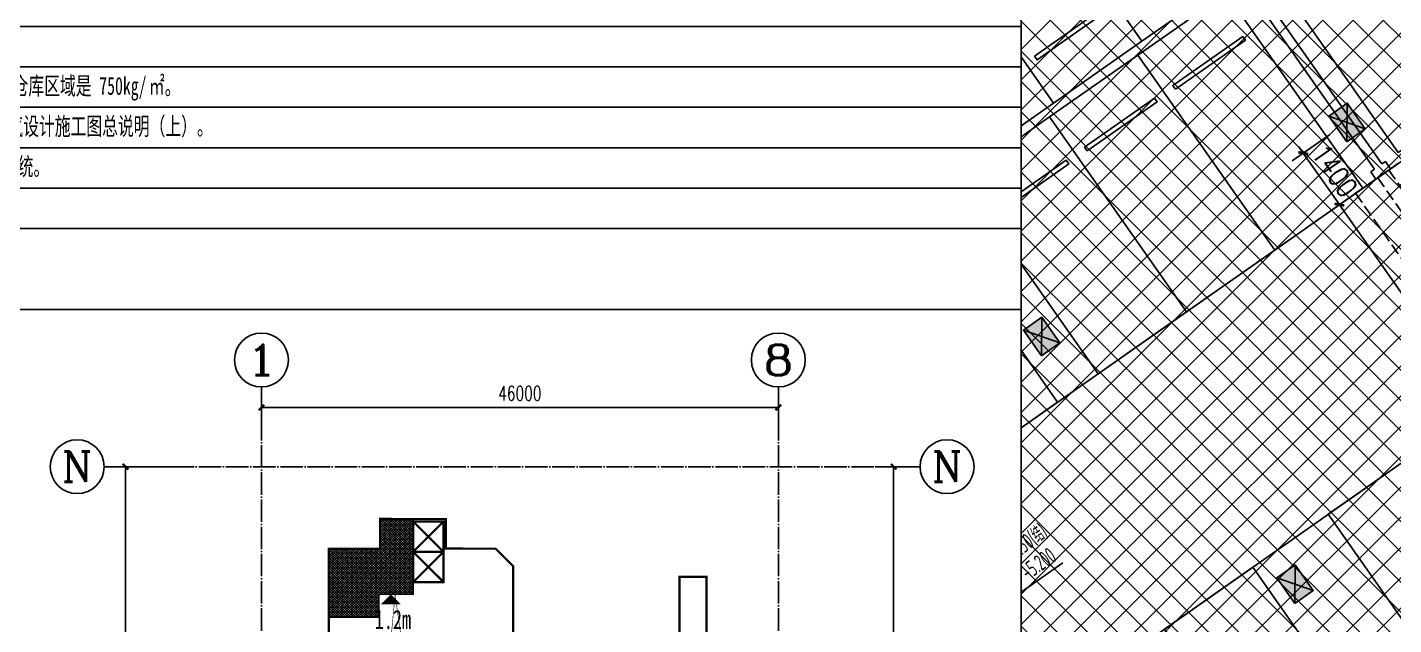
# Model space of a CAD drawing. Header units: millimetres. Extents: x 12325263 to 13848842, y -1463133 to 573208.
# Drawn here: x 12482132 to 12512532, y -817975 to -804679 of the extents above; entities that cross this region are included whole.
import ezdxf
from ezdxf.enums import TextEntityAlignment as Align
from ezdxf.xclip import XClip

# ---------------------------------------------------------------- set-up
doc = ezdxf.new("R2010")
doc.units = ezdxf.units.MM
doc.header["$LTSCALE"] = 1000
doc.header["$XCLIPFRAME"] = 0
doc.linetypes.add('DASH', pattern=[0.35, 0.25, -0.1])
doc.linetypes.add('DOTE', pattern=[2.4200000000000004, 2, -0.2, 0.02, -0.2])
for name, color, linetype in [('00-防火分区示意', 251, 'Continuous'), ('A-ANNO-TEXT', 7, 'Continuous'), ('A-AXIS', 16, 'DOTE'), ('A-WALL-PATT', 8, 'Continuous'), ('AXIS', 3, 'Continuous'), ('AXIS_TEXT', 7, 'Continuous'), ('DIM-ELEV', 3, 'Continuous'), ('DIM-PUB', 3, 'Continuous'), ('DIM_ELEV', 3, 'Continuous'), ('DRWD-DOOR', 2, 'Continuous'), ('DRWD-WINDOW', 2, 'Continuous'), ('PARTS-CAR(一期)', 9, 'Continuous'), ('PARTS-CAR-住宅', 9, 'Continuous'), ('PUB_HATCH', 8, 'Continuous'), ('PUB_TEXT', 7, 'Continuous'), ('ROAD-LINE', 20, 'Continuous'), ('S-消火栓', 10, 'Continuous'), ('S-灭火器', 2, 'Continuous'), ('SPACE', 7, 'Continuous'), ('WALL', 5, 'Continuous'), ('WALL-SHATCH', 8, 'Continuous'), ('地下室柱网$0$0q-柱0', 8, 'Continuous'), ('地下室柱网$0$0q-柱填充', 8, 'Continuous')]:
    doc.layers.add(name, color=color, linetype=linetype)
doc.layers.add('地下室柱网$0$9', color=8, linetype='Continuous', plot=False)
doc.styles.add('_TCH_AXIS', font='COMPLEX', dxfattribs={"bigfont": 'GBCBIG'})
doc.styles.add('_TCH_DIM_T3', font='SIMPLEX.shx', dxfattribs={"width": 0.7058823529411765, "bigfont": 'GBCBIG.shx'})
doc.styles.add('COMPLEX', font='COMPLEX')
doc.styles.add('DIM_FONT', font='SIMPLEX', dxfattribs={"width": 0.8})
doc.styles.get("Standard").update_dxf_attribs({"font": 'gbenor.shx', "bigfont": 'gbcbig.shx'})
doc.styles.add('TITXV', font='', dxfattribs={"width": 0.7})
doc.styles.add('宋体', font='', dxfattribs={"width": 0.65})
doc.styles.get('TITXV').set_extended_font_data('SimSun')
doc.styles.get('宋体').set_extended_font_data('SimSun')
doc.dimstyles.new('_TCH_ARCH&&500', dxfattribs={"dimtxt": 1275, "dimasz": 500, "dimexe": 1250, "dimexo": 1500, "dimgap": 612.5, "dimtad": 1, "dimdec": 0, "dimzin": 0, "dimdsep": 46, "dimtxsty": '_TCH_DIM_T3', "dimblk": 'ARCHTICK', "dimcen": 0.09, "dimclrt": 7, "dimazin": 2, "dimtfac": 1, "dimtdec": 0, "dimtix": 1, "dimtmove": 2, "dimatfit": 3, "dimfxl": 1, "dimfxlon": 1, "dimtolj": 1, "dimtzin": 0, "dimarcsym": 0})
doc.dimstyles.new('DIMN-150', dxfattribs={"dimscale": 1.5, "dimtxt": 300, "dimasz": 0.75, "dimexe": 200, "dimexo": 150, "dimgap": 150, "dimtad": 1, "dimdec": 0, "dimdsep": 46, "dimtxsty": 'DIM_FONT', "dimblk": 'adgshg13-_DIMX', "dimcen": 2.5, "dimclrd": 256, "dimclre": 256, "dimclrt": 256, "dimadec": 0, "dimazin": 0, "dimtfac": 1, "dimtdec": 0, "dimtix": 1, "dimtmove": 2, "dimatfit": 3, "dimldrblk": 'adgshg13-_DIMX', "dimfxl": 1, "dimtolj": 1, "dimtzin": 0, "dimarcsym": 0})
pattern_1 = [(45, (-12617593.52594884, 856549.481302923), (-112.2532015133644, 112.2532015133644), []), (135, (-12617593.52594884, 856549.481302923), (-112.2532015133644, -112.2532015133644), [])]
pattern_2 = [(45, (-12817593.52594884, 856549.481302923), (-112.2532015133644, 112.2532015133644), []), (135, (-12817593.52594884, 856549.481302923), (-112.2532015133644, -112.2532015133644), [])]

# ---------------------------------------------------------------- blocks, each defined once
blk = doc.blocks.new('asdfadsfgd')
for points in [[(0, 0), (30000.04405706562, 0), (30000.04405706562, -1800), (0, -1800)], [(0, -1800), (30000, -1800), (30000, -34200), (0, -34200)]]:
    blk.add_lwpolyline(points, close=True)
blk = doc.blocks.new('MHQ-GF')
at = {"layer": 'S-灭火器'}
blk.add_hatch(color=256, dxfattribs=at).paths.add_polyline_path([(-300, 0), (300, 0), (0, 519.6152422726154)])
blk.add_lwpolyline([(-300, 0), (300, 0), (0, 519.6152422726154)], close=True, dxfattribs=at)
blk = doc.blocks.new('xfx')
at = {"layer": 'S-消火栓'}
blk.add_hatch(color=1, dxfattribs=at).paths.add_polyline_path([(700, 240), (700, 0), (0, 0)])
for p, q in [((23.85192159749568, 421.1733315717429), (700, 240)), ((0, 0), (0, 240)), ((0, 240), (700, 240)), ((700, 240), (0, 0)), ((700, 0), (0, 0)), ((700, 240), (700, 0))]:
    blk.add_line(p, q, dxfattribs=at)
at = {"layer": 'S-消火栓', "xscale": 0.5376, "yscale": 0.5376, "zscale": 0.5376}
for p in [(188.7200000127777, 240), (511.2800000002608, 240.0000000005821)]:
    blk.add_blockref('MHQ-GF', p, dxfattribs=at)
blk = doc.blocks.new('A$C77F732FE')
for p, q in [((0, 24299.99964558333), (30000, 24299.99964558333)), ((0, 23399.9996455831), (30000, 23399.9996455831)), ((0, 22499.99964558333), (30000, 22499.99964558333)), ((0, 21599.99964558333), (30000, 21599.99964558333)), ((0, 20699.99964558333), (30000, 20699.99964558333)), ((0, 19799.99964558333), (30000, 19799.99964558333)), ((0, 18899.99964558333), (30000, 18899.99964558333)), ((0, 17999.99964558333), (30000, 17999.99964558333)), ((0, 17099.99964558333), (30000, 17099.99964558333)), ((0, 16199.99964558333), (30000, 16199.99964558333)), ((0, 15299.99964558333), (30000, 15299.99964558333)), ((0, 14399.99964558333), (30000, 14399.99964558333)), ((0, 13499.99964558333), (30000, 13499.99964558333)), ((0, 12599.99964558333), (30000, 12599.99964558333)), ((0, 11699.99964558333), (30000, 11699.99964558333)), ((0, 10799.99964558333), (30000, 10799.99964558333)), ((0, 9899.999645583332), (30000, 9899.999645583332)), ((0, 8999.999645583332), (30000, 8999.999645583332)), ((0, 8099.999645583332), (30000, 8099.999645583332)), ((0, 7199.999645583332), (30000, 7199.999645583332)), ((0, 6299.999645583332), (30000, 6299.999645583332)), ((0, 5399.999645583332), (30000, 5399.999645583332)), ((0, 4499.999645583332), (30000, 4499.999645583332)), ((0, 3599.999645583332), (30000, 3599.999645583332)), ((0, 2699.999645583332), (30000, 2699.999645583332)), ((0, 1799.999645583332), (30000, 1799.999645583332)), ((0, 899.9996455833316), (30000, 899.9996455833316)), ((0, -0.0003544166684150696), (30000, -0.0003544166684150696)), ((0, -900.0003544166684), (30000, -900.0003544166684))]:
    blk.add_line(p, q)
blk.add_lwpolyline([(0, 24299.99964558333), (30000, 24299.99964558333), (30000, -900.0003544166684), (0, -900.0003544166684)], close=True)
at = {"layer": 'S-消火栓', "ltscale": 0.01}
blk.add_blockref('xfx', (1952.412390675396, 15525.17224790878), dxfattribs=at)
at = {"layer": 'PUB_TEXT', "style": '宋体', "width": 0.65}
for s, p in [('说明', (275.2655137218536, 23623.63520406839)), (':', (1012.480703595271, 23623.63520406839)), ('1', (275.2655137218536, 22725.88520406839)), ('、除特别注明外，图中所示标高为建筑面标高。结构标高和建筑面标高同时标注时，标高后加（', (459.5693111902081, 22725.88520406839)), ('J', (15941.08829853198, 22725.88520406839)), ('）表示为建筑完成面标高，标高后加（', (16125.39209600033, 22725.88520406839)), ('G', (22391.72120992438, 22725.88520406839)), ('）表示为结构面标高。', (22576.02500739274, 22725.88520406839)), ('2', (275.2655137218536, 21828.13520406839)), ('、除特别注明外，墙厚为', (459.5693111902081, 21828.13520406839)), ('200mm', (4514.252855494006, 21828.13520406839)), ('。', (5435.771842835778, 21828.13520406839)), ('3', (275.2655137218537, 20930.38520406839)), ('、除特别注明外，门垛均为', (459.5693111902081, 20930.38520406839)), ('100mm', (4882.860450430715, 20930.38520406839)), ('，或门位于所在房间', (5804.379437772487, 20930.38520406839)), ('(', (9121.847792202867, 20930.38520406839)), ('或走廊', (9306.15158967122, 20930.38520406839)), (')', (10411.97437448135, 20930.38520406839)), ('的正中。', (10596.2781719497, 20930.38520406839)), ('4', (275.2655137218537, 20032.63520406839)), ('、除特别注明外，以下的功能区域的标高对应相应的停车库楼面建筑标高“', (459.5693111902082, 20032.63520406839)), ('H', (12623.6199441016, 20032.63520406839)), ('”。', (12807.92374156995, 20032.63520406839)), ('5', (275.2655137218538, 19134.88520406839)), ('、水管、地漏、雨水口、排水留孔的大小及具体位置以给排水专业图纸位置，本图仅为示意。', (459.5693111902082, 19134.88520406839)), ('6', (275.2655137218538, 18237.13520406839)), ('、建筑内的电缆井、管道井应在每层楼板处采用不低于楼板耐火极限的不燃材料或防火封堵材料封堵', (459.5693111902083, 18237.13520406839)), (';', (16678.3034884054, 18237.13520406839)), ('7', (275.2655137218539, 17339.38520406839)), ('、本图中所有墙体预留孔洞均需在管道安装完后以膨胀性防火填料封堵。', (459.5693111902083, 17339.38520406839)), ('8', (275.2655137218539, 16441.63520406839)), ('、消防救援窗采用易敲碎玻璃', (459.5693111902084, 16441.63520406839)), (';', (5251.468045367425, 16441.63520406839)), ('幕墙与楼板之间的间缝，需用相当于楼板耐火极限的不燃烧材料严密填实，具体详幕墙图纸。', (5435.77184283578, 16441.63520406839)), ('9', (275.265513721854, 15543.88520406839)), ('、图示', (459.5693111902085, 15543.88520406839)), ('为消火栓，其尺寸为', (3039.822475747171, 15543.88520406839)), ('700', (6357.290830177551, 15543.88520406839)), ('×', (6910.202222582614, 15543.88520406839)), ('1800', (7278.809817519323, 15543.88520406839)), ('×', (8016.025007392741, 15543.88520406839)), ('240', (8384.63260232945, 15543.88520406839)), ('（宽×高×深），离地', (8937.543994734511, 15543.88520406839)), ('100', (12623.6199441016, 15543.88520406839)), ('安装。', (13176.53133650666, 15543.88520406839)), ('10', (275.2655137218541, 14646.13520406839)), ('、地下层所有集水井上面盖铁格栅，上行车道深沟处为承压铁格栅。地下车库内除注明外，浅沟均不设格栅。室外所有集水井和水沟上面盖不锈钢格栅或穿孔石板。', (643.873108658563, 14646.13520406839)), ('11', (275.2655137218541, 13748.38520406839)), ('、地下层高低压配电房的地面在完成电缆沟施工后，在结构面上二次浇', (643.8731086585631, 13748.38520406839)), ('C15', (12070.70855169654, 13748.38520406839)), ('混凝土，具体构造另详专业图。', (12623.6199441016, 13748.38520406839)), ('12', (275.2655137218542, 12850.63520406839)), ('、水泵房地面在结构面上二次浇', (643.8731086585631, 12850.63520406839)), ('C15', (5804.379437772488, 12850.63520406839)), ('混凝土并找坡，排水另详水专业图，设备基础部分', (6357.290830177551, 12850.63520406839)), ('构造另详专业图。', (14650.9617162535, 12850.63520406839)), ('13', (275.2655137218542, 11952.88520406839)), ('、地下层各设备房内的通风百页，另详暖通专业图。楼梯和前室的加压洞口与百叶除特别注明外，均距地', (643.8731086585631, 11952.88520406839)), ('300', (17599.82247574717, 11952.88520406839)), ('高安装。', (18152.73386815223, 11952.88520406839)), ('14', (275.2655137218543, 11055.13520406839)), ('、所有汽车坡道两侧非混凝土结构的墙体需在坡道面上', (643.8731086585632, 11055.13520406839)), ('1000', (9490.455387139576, 11055.13520406839)), ('以下的高度浇注', (10227.67057701299, 11055.13520406839)), ('C20', (12807.92374156996, 11055.13520406839)), ('混', (13360.83513397502, 11055.13520406839)), ('凝土同墙厚，内配φ', (13913.74652638008, 11055.13520406839)), ('12@200', (17231.21488081046, 11055.13520406839)), ('双面。', (18337.03766562059, 11055.13520406839)), ('15', (275.2655137218543, 10157.38520406839)), ('、强、弱电间在门内侧设', (643.8731086585633, 10157.38520406839)), ('C15', (4698.556652962362, 10157.38520406839)), ('混凝土门槛', (5251.468045367425, 10157.38520406839)), ('100mm', (7094.50602005097, 10157.38520406839)), ('宽', (8016.025007392742, 10157.38520406839)), ('X200mm', (8384.63260232945, 10157.38520406839)), ('高。电井、水井的预留管井', (9490.455387139576, 10157.38520406839)), ('应在每层楼板处用相当于楼板耐火极限的不燃材料封堵。消防水泵房应采取防水淹的技术措施，', (14098.05032384844, 10157.38520406839)), ('设置', (275.2655137218544, 9259.635204068385)), ('100mm', (1012.48070359527, 9259.635204068385)), ('宽', (1933.999690937043, 9259.635204068385)), ('X200mm', (2302.607285873751, 9259.635204068385)), ('高混凝土门槛以防水淹。', (3408.430070683878, 9259.635204068385)), ('、消防电梯设置符合《消防电梯制造和安装安全规范》', (643.8731086585633, 8361.885204068385)), ('相关规定。', (11702.10095675983, 8361.885204068385)), ('16', (275.2655137218545, 8361.885204068385)), ('GB26465-2011', (9490.455387139578, 8361.885204068385)), ('、设备房砌体在设备安装后再砌筑；外墙饰面砖铺贴采用专用粘结剂和柔性勾缝剂，禁止使用水泥砂浆铺贴。', (643.8731086585634, 7464.135204068385)), ('17', (275.2655137218545, 7464.135204068385)), ('、人防墙体、人防门洞、人防口部、人防套管、人防集水井等具体设计应另详人防专业设计图纸。', (643.8731086585635, 6566.385204068385)), ('18', (275.2655137218546, 6566.385204068385)), ('、防火墙耐火极限为', (643.8731086585635, 5668.635204068385)), ('3.00h', (3961.341463088943, 5668.635204068385)), ('，特级防火卷帘耐火时间为', (4882.860450430715, 5668.635204068385)), ('3.00h', (9306.151589671223, 5668.635204068385)), ('19', (275.2655137218546, 5668.635204068385)), ('。', (10227.670577013, 5668.635204068385)), ('宽排水浅沟，排水浅沟起点处深', (1933.999690937045, 4770.885204068385)), ('，终点处深', (7831.721209924387, 4770.885204068385)), ('20', (275.2655137218547, 4770.885204068385)), ('、', (643.8731086585635, 4770.885204068385)), ('300mm', (1012.480703595272, 4770.885204068385)), ('20mm', (7094.50602005097, 4770.885204068385)), ('50mm', (9674.759184607932, 4770.885204068385)), ('。', (10411.97437448135, 4770.885204068385)), ('21', (275.2655137218547, 3873.135204068385)), ('、发电机房内的储油间其总储存量不应大于', (643.8731086585636, 3873.135204068385)), ('1m3', (7647.417412456031, 3873.135204068385)), ('，储油间门内侧设', (8200.328804861096, 3873.135204068385)), ('C15', (11149.18956435477, 3873.135204068385)), ('混凝土门槛', (11702.10095675983, 3873.135204068385)), ('100mm', (13545.13893144337, 3873.135204068385)), ('宽', (14466.65791878515, 3873.135204068385)), ('X200mm', (14835.26551372186, 3873.135204068385)), ('高混凝土门槛以防油品流散。工具间不得储藏气、液体燃料。不应设置修理车位，喷', (15941.08829853198, 3873.135204068385)), ('漆间、充电间、乙炔间和甲乙类物品库房。', (275.2655137218548, 2975.385204068385)), ('22', (275.2655137218549, 2077.635204068385)), ('、厨房一般区域预留荷载', (643.8731086585638, 2077.635204068385)), ('450kg/', (4698.556652962363, 2077.635204068385)), ('㎡，冷库及仓库区域是', (5804.37943777249, 2077.635204068385)), ('750kg/', (9490.455387139578, 2077.635204068385)), ('㎡。', (10596.27817194971, 2077.635204068385)), ('23', (275.2655137218549, 1179.885204068385)), ('、变压器采用干式变压器，详见', (643.8731086585638, 1179.885204068385)), ('D0-1-01', (5804.379437772489, 1179.885204068385)), ('电气设计施工图总说明（上）。', (7094.506020050971, 1179.885204068385)), ('24', (275.265513721855, 282.1352040683851)), ('、本项目设置自动喷水灭火系统和自动报警系统。', (643.8731086585639, 282.1352040683851)), ('25', (275.265513721855, -615.6147959316149)), ('、电梯层门的耐火极限不应低于', (643.873108658564, -615.6147959316149)), ('1.00h', (5804.379437772489, -615.6147959316149)), ('。', (6725.898425114261, -615.6147959316149))]:
    blk.add_text(s, height=396.5189873417722, dxfattribs=at).set_placement(p)
blk = doc.blocks.new('asdfasdgfadfgfdgh')
blk.add_lwpolyline([(-31499.99999983981, 95400), (-1499.999999839813, 95400), (-1499.999999839813, 63000), (-31499.99999983981, 63000)], close=True)
for name, p in [('A$C77F732FE', (-31499.99999983981, 98100.00035441667)), ('asdfadsfgd', (-31499.99999983981, 97200))]:
    blk.add_blockref(name, p)
blk = doc.blocks.new('A$C20EA3404')
at = {"layer": '00-防火分区示意', "color": 6, "ltscale": 10, "const_width": 48.14814814814815}
for points in [[(6.24796936661005, 6.244889133609831), (656.24796936661, 656.2448891336098)], [(6.24796936661005, 656.2448891336098), (656.24796936661, 6.244889133609831)]]:
    blk.add_lwpolyline(points, dxfattribs=at)
blk.add_lwpolyline([(6.24796936661005, 6.244889133609831), (656.24796936661, 6.244889133609831), (656.24796936661, 656.2448891336098), (6.24796936661005, 656.2448891336098)], close=True, dxfattribs=at)
blk = doc.blocks.new('_AXISO')
blk.add_circle((0, 0), 0.5)
at = {"layer": 'AXIS_TEXT', "style": 'COMPLEX', "width": 1.041666666666667}
blk.add_attdef('A', text='', height=0.56, dxfattribs=at).set_placement((-0.25, -0.28), (0.25, -0.28), align=Align.FIT)
blk = doc.blocks.new('_ArchTick')
at = {"color": 0, "linetype": 'ByBlock', "const_width": 0.4}
blk.add_lwpolyline([(-0.5, -0.5), (0.5, 0.5)], dxfattribs=at)
blk = doc.blocks.new('*D5309')
at = {"layer": 'AXIS', "color": 0, "lineweight": -2, "transparency": 16777216}
for p, q in [((-50994.51611375064, -15865.73619283969), (-50994.51611375064, -17116.73619283969)), ((-50994.51611375064, -15866.73619283969), (-4994.516113750636, -15866.73619283969)), ((-4994.516113750636, -15865.73619283969), (-4994.516113750636, -17116.73619283969))]:
    blk.add_line(p, q, dxfattribs=at)
at = {"layer": 'Defpoints', "color": 0, "transparency": 16777216}
for p in [(-50994.51611375064, -12518.72951724473), (-4994.516113750636, -12518.72951724473), (-4994.516113750636, -15866.73619283969)]:
    blk.add_point(p, dxfattribs=at)
at = {"layer": 'AXIS', "color": 0, "lineweight": -2, "transparency": 16777216, "xscale": 500, "yscale": 500, "zscale": 500, "rotation": 180}
blk.add_blockref('_ArchTick', (-50994.51611375064, -15866.73619283969), dxfattribs=at)
at = {"layer": 'AXIS', "color": 0, "lineweight": -2, "transparency": 16777216, "xscale": 500, "yscale": 500, "zscale": 500}
blk.add_blockref('_ArchTick', (-4994.516113750636, -15866.73619283969), dxfattribs=at)
at = {"layer": 'AXIS', "color": 7, "transparency": 16777216, "insert": (-27994.51611375064, -14616.73619283969), "char_height": 1275, "attachment_point": 5, "style": '_TCH_DIM_T3'}
blk.add_mtext('\\A1;46000', dxfattribs=at)
blk = doc.blocks.new('*D5310')
at = {"layer": 'AXIS', "color": 0, "lineweight": -2, "transparency": 16777216}
for p, q in [((5263.813809489844, 83000.00000068522), (6514.813809489844, 83000.00000068522)), ((5264.813809489825, -3.094238988368771e-12), (5264.813809489843, 83000.00000068522)), ((5263.813809489824, -3.093955711423888e-12), (6514.813809489824, -3.448335169471769e-12))]:
    blk.add_line(p, q, dxfattribs=at)
at = {"layer": 'Defpoints', "color": 0, "transparency": 16777216}
for p in [(-2361.317697022105, 83000.00000068522), (5264.813809489843, 83000.00000068522), (-2361.31769702211, -9.339317539326633e-13)]:
    blk.add_point(p, dxfattribs=at)
at = {"layer": 'AXIS', "color": 0, "lineweight": -2, "transparency": 16777216, "xscale": 500, "yscale": 500, "zscale": 500}
for p, rotation in [((5264.813809489843, 83000.00000068522), 90), ((5264.813809489825, -3.094238988368771e-12), 270)]:
    blk.add_blockref('_ArchTick', p, dxfattribs=dict(at, rotation=rotation))
at = {"layer": 'AXIS', "color": 7, "transparency": 16777216, "insert": (4014.813809489828, 41500.00000034261), "char_height": 1275, "attachment_point": 5, "rotation": 90, "style": '_TCH_DIM_T3'}
blk.add_mtext('\\A1;83000', dxfattribs=at)
blk = doc.blocks.new('*D5311')
at = {"layer": 'AXIS', "color": 0, "lineweight": -2, "transparency": 16777216}
for p, q in [((-50994.51611375064, 88273.12814801815), (-50994.51611375064, 89524.12814801815)), ((-4994.516113750637, 88273.12814801815), (-4994.516113750637, 89524.12814801815)), ((-50994.51611375064, 88274.12814801815), (-4994.516113750637, 88274.12814801815))]:
    blk.add_line(p, q, dxfattribs=at)
at = {"layer": 'Defpoints', "color": 0, "transparency": 16777216}
for p in [(-4994.516113750637, 88274.12814801815), (-50994.51611375064, 83000.00000068499), (-4994.516113750637, 83000.00000068499)]:
    blk.add_point(p, dxfattribs=at)
at = {"layer": 'AXIS', "color": 0, "lineweight": -2, "transparency": 16777216, "xscale": 500, "yscale": 500, "zscale": 500, "rotation": 180}
blk.add_blockref('_ArchTick', (-50994.51611375064, 88274.12814801815), dxfattribs=at)
at = {"layer": 'AXIS', "color": 0, "lineweight": -2, "transparency": 16777216, "xscale": 500, "yscale": 500, "zscale": 500}
blk.add_blockref('_ArchTick', (-4994.516113750637, 88274.12814801815), dxfattribs=at)
at = {"layer": 'AXIS', "color": 7, "transparency": 16777216, "insert": (-27994.51611375064, 89524.12814801815), "char_height": 1275, "attachment_point": 5, "style": '_TCH_DIM_T3'}
blk.add_mtext('\\A1;46000', dxfattribs=at)
blk = doc.blocks.new('*D5312')
at = {"layer": 'AXIS', "color": 0, "lineweight": -2, "transparency": 16777216}
for p, q in [((-63090.18957378155, 83000.0000006851), (-64341.18957378155, 83000.0000006851)), ((-63091.18957378157, 1.662190945936249e-12), (-63091.18957378155, 83000.0000006851)), ((-63090.18957378157, 1.661907668991367e-12), (-64341.18957378157, 2.016287127039249e-12))]:
    blk.add_line(p, q, dxfattribs=at)
at = {"layer": 'Defpoints', "color": 0, "transparency": 16777216}
for p in [(-63091.18957378155, 83000.0000006851), (-58994.51611375063, 83000.0000006851), (-58994.51611375064, 5.016978039978795e-13)]:
    blk.add_point(p, dxfattribs=at)
at = {"layer": 'AXIS', "color": 0, "lineweight": -2, "transparency": 16777216, "xscale": 500, "yscale": 500, "zscale": 500}
for p, rotation in [((-63091.18957378155, 83000.0000006851), 90), ((-63091.18957378157, 1.662190945936249e-12), 270)]:
    blk.add_blockref('_ArchTick', p, dxfattribs=dict(at, rotation=rotation))
at = {"layer": 'AXIS', "color": 7, "transparency": 16777216, "insert": (-64341.18957378157, 41500.00000034254), "char_height": 1275, "attachment_point": 5, "rotation": 90, "style": '_TCH_DIM_T3'}
blk.add_mtext('\\A1;83000', dxfattribs=at)
blk = doc.blocks.new('adgshg13-A$C7F010FC0')
at = {"layer": 'WALL-SHATCH'}
h = blk.add_hatch(color=256, dxfattribs=at)
h.dxf.hatch_style = 1
h.paths.add_polyline_path([(-60384.17120504379, -16880.89509773254), (-763.1647881269455, 197.4793643951416), (12587.61850607395, -13153.30393266678), (12587.61850607395, -157996.0197629929), (-162964.8506313562, -188820.4315237999), (-171262.3814957142, -180522.900662899), (-171262.3814957142, -31310.89849328995), (-150707.1909123659, -10755.70791006088), (-131860.0775495768, -7980.895098209381), (-99162.38149428368, -7980.895098209381), (-99162.38149428368, -4980.895097732544), (-76620.42811572552, -4980.895097732544), (-70107.65229141712, -16880.89509773254)], flags=16)
h.paths.add_polyline_path([(-60091.22944009304, -16380.89510011673), (-646.8769880533218, 646.876989364624), (12987.61850607395, -12987.61850786209), (12987.61850607395, -158331.9049158096), (-163100.5840539932, -189250.3835258484), (-171662.3814958334, -180688.5860877037), (-171662.3814958334, -31145.21306848526), (-150777.8961598873, -10260.7277340889), (-131896.6870943308, -7480.895098209381), (-99562.38149428368, -7480.895098209381), (-99562.38149428368, -4580.895097732544), (-76365.55243730545, -4580.895097732544), (-69907.50581622124, -16380.89510774612)])
blk = doc.blocks.new('adgshg13-Lmark11')
blk.add_line((-250, 250), (1250, 250))
blk.add_lwpolyline([(-250, 250), (250, 250), (0, 0), (-250, 250)], close=True)
at = {"color": 7, "width": 0.8}
blk.add_attdef('LMARK', text='', height=180, rotation=2.671023348505909e-06, dxfattribs=at).set_placement((1136.74821542413, 324.519974268107), align=Align.RIGHT)
blk = doc.blocks.new('adgshg13-_DIMX')
blk.add_line((-150, 0), (150, 0))
at = {"const_width": 50}
blk.add_lwpolyline([(-70, -70), (70, 70)], dxfattribs=at)
blk = doc.blocks.new('*D625')
at = {"layer": 'Defpoints', "color": 0, "transparency": 16777216}
for p in [(107506.0115953684, 118501.5224528341), (106840.4367852246, 117835.9476404055), (111395.0989037752, 114612.4351577775)]:
    blk.add_point(p, dxfattribs=at)
at = {"layer": 'DIM-PUB', "lineweight": -2, "transparency": 16777216}
for p, q in [((107346.9125698745, 118342.423426794), (106628.3047512327, 117623.8156056855)), ((110728.7285985012, 113947.6558404764), (106841.2322803548, 117835.1521452781)), ((111235.9998782813, 114453.3361317375), (110517.3920596395, 113734.7283106289))]:
    blk.add_line(p, q, dxfattribs=at)
at = {"layer": 'DIM-PUB', "lineweight": -2, "transparency": 16777216, "xscale": 1.125, "yscale": 1.125, "zscale": 1.125}
for p, rotation in [((106840.4367852246, 117835.9476404055), 135.0000000983411), ((110729.5240936314, 113946.860345349), 315.0000000983412)]:
    blk.add_blockref('adgshg13-_DIMX', p, dxfattribs=dict(at, rotation=rotation))
at = {"layer": 'DIM-PUB', "transparency": 16777216, "insert": (109103.1784903966, 116209.6020449561), "char_height": 450, "attachment_point": 5, "rotation": 315.0000000983411, "style": 'DIM_FONT'}
blk.add_mtext('\\A1;5500', dxfattribs=at)
blk = doc.blocks.new('*D631')
at = {"layer": 'Defpoints', "color": 0, "transparency": 16777216}
for p in [(106516.0621495247, 119491.4718980812), (105850.4873279671, 118825.8970762192), (107506.0116071496, 118501.5224409091)]:
    blk.add_point(p, dxfattribs=at)
at = {"layer": 'DIM-PUB', "lineweight": -2, "transparency": 16777216}
for p, q in [((106356.9631237941, 119332.3728722779), (105638.3552936597, 118613.7650418147)), ((106839.641290463, 117836.7431141758), (105851.2828230961, 118825.1015810906)), ((107346.912581419, 118342.4234151058), (106628.3047512846, 117623.8155846427))]:
    blk.add_line(p, q, dxfattribs=at)
at = {"layer": 'DIM-PUB', "lineweight": -2, "transparency": 16777216, "xscale": 1.125, "yscale": 1.125, "zscale": 1.125}
for p, rotation in [((105850.4873279671, 118825.8970762192), 135.0000000131051), ((106840.4367855921, 117835.9476190471), 315.000000013105)]:
    blk.add_blockref('adgshg13-_DIMX', p, dxfattribs=dict(at, rotation=rotation))
at = {"layer": 'DIM-PUB', "transparency": 16777216, "insert": (106607.2843317669, 118560.2705025659), "char_height": 450, "attachment_point": 5, "rotation": 315.0000000131051, "style": 'DIM_FONT'}
blk.add_mtext('\\A1;1400', dxfattribs=at)
blk = doc.blocks.new('adgshg13-FJLM5500')
at = {"layer": 'DRWD-WINDOW', "color": 1, "linetype": 'DASH'}
for p, q in [((-499.9999928474426, 5749.999990940094), (-499.9999928474426, 250)), ((99.99999952316284, 5749.999990701675), (-499.9999933242798, 5749.999990701675)), ((399.9999995231628, 5749.999990940094), (1000.000021457672, 5749.999991178513)), ((1000.000020980835, 5749.999990940094), (1000.000020980835, 249.9999995231628)), ((-499.9999928474426, 250), (99.99999904632568, 249.9999990463257)), ((1000.000020503998, 250), (400, 249.9999992847443))]:
    blk.add_line(p, q, dxfattribs=at)
at = {"layer": 'DRWD-WINDOW', "color": 2, "linetype": 'DASH'}
for p, q in [((99.99999952316284, 5749.99999833107), (100, 250)), ((99.99999952316284, 5750.000007152557), (399.9999995231628, 5750.00000667572)), ((399.9999995231628, 5749.99999833107), (400, 250)), ((100, 250), (400, 250))]:
    blk.add_line(p, q, dxfattribs=at)
blk = doc.blocks.new('adgshg-1F平面$0$CAR-14')
blk.add_lwpolyline([(-1.430511474609375e-06, -200.0000004768372), (2399.999998569489, -200), (2399.999999523163, -5500.000000238419), (0, -5500.000000476837)], close=True)
at = {"extrusion": (-0.0004477907749365557, -3.397049351885895e-15, 0.999999899741706), "elevation": -1.074697858843549}
blk.add_lwpolyline([(250.0089585465865, -1300.001919507981), (2150.003241036882, -1299.998073339463), (2150.003039334784, -1199.9980738163), (250.0087558908145, -1200.001919507981)], close=True, dxfattribs=at)
blk = doc.blocks.new('adgshg一期一层')
at = {"layer": 'PARTS-CAR(一期)', "xscale": -0.9999999999999998, "rotation": 225.0000000766665}
for p in [(33933.80050683022, -10015.84814977646), (32236.74423456192, -11712.90442657471), (30539.687961936, -13409.96070337296), (43585.9634758234, -23415.3663277626), (40439.33533740044, -26561.99446201324)]:
    blk.add_blockref('adgshg-1F平面$0$CAR-14', p, dxfattribs=at)
at = {"layer": 'PARTS-CAR(一期)', "rotation": 44.99999992333358}
for p in [(33615.75485646725, -10051.05107784271), (31918.69858336449, -11748.1073551178), (30221.6423112154, -13445.16363191605), (27746.76857352257, -15920.03736257553)]:
    blk.add_blockref('adgshg-1F平面$0$CAR-14', p, dxfattribs=at)
blk = doc.blocks.new('adgshg2qbj-bj-13-CAR-14')
blk.add_lwpolyline([(-1.430511474609375e-06, -199.9999997615814), (2399.999998569489, -199.9999995231628), (2399.999999046326, -5499.999999761581), (4.76837158203125e-07, -5500.000000476837)], close=True)
at = {"extrusion": (-0.0004477907749365557, -3.397076456940207e-15, 0.999999899741706), "elevation": -1.074697859192795}
blk.add_lwpolyline([(250.0089585465865, -1300.001920223237), (2150.003242467393, -1299.998074054718), (2150.003040765296, -1199.998075008393), (250.0087558908145, -1200.001919984818)], close=True, dxfattribs=at)
blk = doc.blocks.new('*U494')
at = {"layer": '地下室柱网$0$0q-柱0'}
blk.add_lwpolyline([(-250.0000002384186, -350.0000004768372), (249.9999998807907, -350), (250, 349.9999995231628), (-250, 349.9999990463257)], close=True, dxfattribs=at)
at = {"layer": '地下室柱网$0$0q-柱填充'}
blk.add_solid([(-250, 349.9999990463257), (250, 349.9999995231628), (-250.0000002384186, -350.0000004768372), (249.9999998807907, -350)], dxfattribs=at)
at = {"layer": '地下室柱网$0$9'}
for p, q in [((-250.0000002384186, 349.9999990463257), (249.9999997615814, -350)), ((-250, -350), (250, 350))]:
    blk.add_line(p, q, dxfattribs=at)
blk = doc.blocks.new('asdfasddfg')
at = {"layer": 'A-AXIS'}
for p, q in [((-50994.51611375064, -16301.73598947376), (-50994.51611375064, 86100.00000068499)), ((-4994.516113750637, -16301.73598947376), (-4994.516113750637, 86100.00000068499)), ((-58994.51611375064, 83000.00000068522), (3632.232026880607, 83000.00000068499)), ((-64994.51611375436, 0), (3632.232026880607, 0))]:
    blk.add_line(p, q, dxfattribs=at)
at = {"layer": 'AXIS'}
for p, q in [((-50994.51611375064, 86100.00000068499), (-50994.51611375064, 90100.00000068499)), ((-4994.516113750637, 86100.00000068499), (-4994.516113750637, 90100.00000068499)), ((-58994.51611375064, 83000.00000068522), (-64994.51611375064, 83000.00000068522)), ((3632.232026880607, 83000.00000068522), (7621.348606679589, 83000.00000068522)), ((-58994.51611375064, 0), (-64994.51611375064, 0)), ((3632.232026880607, 0), (7621.348606679589, 0)), ((-50994.51611375064, -16301.73598947376), (-50994.51611375064, -17626.07147534098)), ((-4994.516113750637, -16301.73598947376), (-4994.516113750637, -17626.07147534098))]:
    blk.add_line(p, q, dxfattribs=at)
ref = blk.add_blockref('_AXISO', (-50994.51611375436, 92500.00000068522), dxfattribs=dict(at, xscale=4800, yscale=4800, zscale=4800))
ref.add_attrib('A', '1', dxfattribs={"layer": 'AXIS_TEXT', "height": 2715.290039756343, "style": '_TCH_AXIS', "width": 2.333333333338929}).set_placement((-52352.16113363579, 91142.35498080659), (-49636.87109387293, 91142.35498080659), align=Align.FIT)
ref = blk.add_blockref('_AXISO', (-4994.516113754362, 92500.00000068522), dxfattribs=dict(at, xscale=4800, yscale=4800, zscale=4800))
ref.add_attrib('A', '8', dxfattribs={"layer": 'AXIS_TEXT', "height": 2715.290039756343, "style": '_TCH_AXIS', "width": 1.500000000003598}).set_placement((-6352.161133635789, 91142.35498080659), (-3636.871093872935, 91142.35498080659), align=Align.FIT)
ref = blk.add_blockref('_AXISO', (-67394.51611375436, 83000.00000068522), dxfattribs=dict(at, xscale=4800, yscale=4800, zscale=4800))
ref.add_attrib('A', 'N', dxfattribs={"layer": 'AXIS_TEXT', "height": 2715.290039756343, "style": '_TCH_AXIS', "width": 1.105263157897388}).set_placement((-68752.16113363579, 81642.35498080659), (-66036.87109387293, 81642.35498080659), align=Align.FIT)
ref = blk.add_blockref('_AXISO', (10021.34860667586, 83000.00000068522), dxfattribs=dict(at, xscale=4800, yscale=4800, zscale=4800))
ref.add_attrib('A', 'N', dxfattribs={"layer": 'AXIS_TEXT', "height": 2715.290039756343, "style": '_TCH_AXIS', "width": 1.105263157897388}).set_placement((8663.703586794436, 81642.35498080659), (11378.99362655729, 81642.35498080659), align=Align.FIT)
ref = blk.add_blockref('_AXISO', (-67394.51611375436, -2.328306436538696e-10), dxfattribs=dict(at, xscale=4800, yscale=4800, zscale=4800))
ref.add_attrib('A', 'A', dxfattribs={"layer": 'AXIS_TEXT', "height": 2715.290039756343, "style": '_TCH_AXIS', "width": 1.166666666669465}).set_placement((-68752.16113363579, -1357.645019878866), (-66036.87109387293, -1357.645019878866), align=Align.FIT)
ref = blk.add_blockref('_AXISO', (10021.34860667586, -2.328306436538696e-10), dxfattribs=dict(at, xscale=4800, yscale=4800, zscale=4800))
ref.add_attrib('A', 'A', dxfattribs={"layer": 'AXIS_TEXT', "height": 2715.290039756343, "style": '_TCH_AXIS', "width": 1.166666666669465}).set_placement((8663.703586794436, -1357.645019878866), (11378.99362655729, -1357.645019878866), align=Align.FIT)
ref = blk.add_blockref('_AXISO', (-50994.51611375436, -20026.07147534122), dxfattribs=dict(at, xscale=4800, yscale=4800, zscale=4800))
ref.add_attrib('A', '1', dxfattribs={"layer": 'AXIS_TEXT', "height": 2715.290039756343, "style": '_TCH_AXIS', "width": 2.333333333338929}).set_placement((-52352.16113363579, -21383.71649521985), (-49636.87109387293, -21383.71649521985), align=Align.FIT)
ref = blk.add_blockref('_AXISO', (-4994.516113754362, -20026.07147534122), dxfattribs=dict(at, xscale=4800, yscale=4800, zscale=4800))
ref.add_attrib('A', '8', dxfattribs={"layer": 'AXIS_TEXT', "height": 2715.290039756343, "style": '_TCH_AXIS', "width": 1.500000000003598}).set_placement((-6352.161133635789, -21383.71649521985), (-3636.871093872935, -21383.71649521985), align=Align.FIT)
for p1, p2, distance, picture, middle in [((-50994.51611375064, 83000.00000068499), (-4994.516113750637, 83000.00000068499), 5274.128147333162, '*D5311', (-27994.51611375064, 89524.12814801815)), ((-58994.51611375064, 5.016978039978788e-13), (-58994.51611375063, 83000.0000006851), 4096.673460030921, '*D5312', (-64341.18957378157, 41500.00000034254)), ((-2361.31769702211, -9.339317539326633e-13), (-2361.317697022105, 83000.00000068522), -7626.131506511949, '*D5310', (4014.813809489828, 41500.00000034261)), ((-50994.51611375064, -12518.72951724473), (-4994.516113750636, -12518.72951724473), -3348.006675594959, '*D5309', (-27994.51611375064, -14616.73619283969))]:
    dim = blk.add_aligned_dim(p1=p1, p2=p2, distance=distance, dimstyle='_TCH_ARCH&&500', dxfattribs=at)
    dim.commit()
    dim.dimension.update_dxf_attribs({"geometry": picture, "text_midpoint": middle})
blk = doc.blocks.new('asfasdfdsgsdfg')
at = {"layer": 'DIM_ELEV'}
h = blk.add_hatch(dxfattribs=at)
h.set_pattern_fill('ANSI37', color=8, scale=100)
h.set_pattern_definition(pattern_2)
h.paths.add_polyline_path([(-53296.7152384501, 46362.69555288192), (-48746.71523834392, 46362.69555271603), (-48746.71523834392, 49012.70891739661), (-45796.71523870714, 49012.6810833253), (-45796.71523872763, 42312.69555377774), (-48846.71523858048, 42312.69555377774), (-48846.71523858234, 40262.69555303582), (-53296.71523869783, 40262.69555295981)])
h = blk.add_hatch(dxfattribs=at)
h.set_pattern_fill('ANSI37', color=8, scale=100)
h.set_pattern_definition(pattern_2)
h.paths.add_polyline_path([(-18396.70487088338, 8112.695553018479), (-12646.70487112924, 8112.695552135236), (-12646.70487113111, 7581.461310311453), (-8196.715238429606, 6800.116568037891), (-8196.715238427743, 4412.695552848745), (-18396.70487087965, 4412.69555295771)])
h = blk.add_hatch(dxfattribs=at)
h.set_pattern_fill('ANSI37', color=8, scale=100)
h.set_pattern_definition(pattern_1)
h.paths.add_polyline_path([(-22296.71523842029, -10137.30444706138), (-26296.71523902193, -10137.3044470615), (-26296.71523902193, -15837.30444509711), (-30346.71523842961, -15837.30444509652), (-30346.71523842961, -5287.304447030649), (-22296.71523848362, -5287.304446930182)])
h = blk.add_hatch(dxfattribs=at)
h.set_pattern_fill('ANSI37', color=8, scale=100)
h.set_pattern_definition(pattern_1)
h.paths.add_polyline_path([(-46196.70487042889, -20187.30444701959), (-50246.71523856372, -20187.30444704322), (-50146.71523864567, -10137.30444711994), (-52296.71972678415, -10137.30486454524), (-52296.71523866989, -7837.327426849399), (-52896.77992115542, -7837.304447041359), (-52896.71523821354, -6448.745765104424), (-46096.71523852646, -6448.745765250176), (-46096.71523854882, -12187.30444703111), (-46196.70487042889, -12187.30444702692)])
h = blk.add_hatch(dxfattribs=at)
h.set_pattern_fill('ANSI37', color=8, scale=100)
h.set_pattern_definition(pattern_1)
h.paths.add_polyline_path([(-59196.70487113483, -7837.304447042523), (-52296.71523865312, -7837.304447042523), (-52296.71972679906, -14287.30444704369), (-52896.70973012038, -14287.30425711302), (-52896.72392784245, -17087.30369685311), (-59196.70487113483, -17087.30444704113)])
at = {"color": 4, "linetype": 'DASH', "ltscale": 10, "const_width": 50}
for points in [[(-47406.24023848586, 42277.66466806247), (-48196.71523872018, 33712.69555309461), (-50396.71531878412, 31562.92629036214), (-52696.71523751318, 26728.60990615096)], [(-33396.81243891269, 34162.71255489811), (-45996.8406303972, 35212.92629071604), (-46596.71523866802, 36562.6955529633), (-47406.24023848586, 42277.66466806247)], [(-33196.81243892759, 34162.70628963551), (-30996.71531881392, 33362.92629049718), (-29625.46197790653, 14162.69555428671)], [(-52696.71523751318, 26728.60990615096), (-51546.71523889527, 14062.69555360859)]]:
    blk.add_lwpolyline(points, dxfattribs=at)
at = {"color": 4, "linetype": 'DASH', "ltscale": 5, "const_width": 50}
for points in [[(-51525.49195989966, -6487.304447124712), (-50196.71523863822, 4512.695552938618), (-39712.22112769634, 6862.926290022209)], [(-18596.70487127639, 4112.695552624762), (-22196.71523819491, 4612.695552736288), (-39712.22112939507, 6862.926289641298)], [(-22296.71523848176, -7712.304447046015), (-20696.71523839049, -26087.30444779037), (-10496.71523847431, -28037.30444131268), (-10496.71523847617, -33550.70190697187)], [(-52196.71972693875, -14087.30444771959), (-50496.71523801424, -37137.30444658874)]]:
    blk.add_lwpolyline(points, dxfattribs=at)
at = {"layer": '00-防火分区示意', "color": 6}
for points in [[(-47775.34413541853, 42295.44521018269, 0, 1800, 0), (-47775.34413541853, 41395.44521018269, 0, 0, 0)], [(-9258.59611148201, 4246.832100920845, 0, 1800, 0), (-9258.59611148201, 3346.832100920845, 0, 0, 0)], [(-51520.83415272087, -6448.745765133761, 0, 1800, 0), (-51520.83415272087, -5548.745765133761, 0, 0, 0)], [(-22196.71523826569, -7537.304447493167, 0, 1800, 0), (-21296.71523826569, -7537.304447493167, 0, 0, 0)], [(-51834.96719813906, -13573.21049319534, 0, 1800, 0), (-50934.96719813906, -13573.21049319534, 0, 0, 0)]]:
    blk.add_lwpolyline(points, format="xyseb", dxfattribs=at)
at = {"layer": '00-防火分区示意', "color": 6, "ltscale": 10, "const_width": 75}
for points in [[(-51503.03346744925, 14386.61697414238), (-50603.03346744925, 15286.61697414238), (-52403.03346744925, 15286.61697414238)], [(-29625.46197710186, 14672.96103970567), (-28725.46197710186, 15572.96103970567), (-30525.46197710186, 15572.96103970567)], [(-18496.70487109944, 3777.282384121558), (-19396.70487109944, 2877.282384121558), (-19396.70487109944, 4677.282384121558)], [(-22591.27950244024, -26998.19141922286), (-23491.27950244024, -27898.19141922286), (-23491.27950244024, -26098.19141922286)]]:
    blk.add_lwpolyline(points, close=True, dxfattribs=at)
at = {"layer": 'PUB_HATCH', "color": 6, "const_width": 200}
for points in [[(-48746.69651014358, 49012.68108330155), (-48746.71523834392, 46362.69555271603), (-53296.71523873881, 46362.69555288192), (-53296.71523873694, 14062.69555363362), (-50596.71531909332, 14062.69555356179), (-50596.71531913243, 12662.92629058694), (-48046.7153190989, 12662.92629056622), (-48046.71531908214, 13262.92629051628), (-46196.71531908959, 13262.92629046494), (-46196.71531907655, 14062.69538628217), (-39146.71531907842, 14062.69538623758), (-39146.71531911753, 12662.92629026959), (-30896.71531886235, 12662.92629003362), (-30896.71531886421, 14162.69555297866), (-19696.31769191846, 14162.69555273606), (-19696.95664956607, 43862.70570490975), (-22096.68301050551, 43862.68540236109), (-22093.1603531111, 37062.6310093978), (-36896.32330949232, 37062.7234645565), (-36896.59366578795, 44804.09864701005), (-38455.17180790193, 46362.67778592929), (-42896.71523907036, 46362.69555309496), (-42896.71523942798, 49012.69555340381)], [(-50596.71531909332, 14062.69555355818), (-52896.71523778513, 14062.69555355818), (-52896.7799212113, -7837.323466235888), (-52296.72044619359, -7837.327426815056), (-52296.71972678415, -10137.30444704113), (-50196.71523858607, -10137.30444705079), (-50196.71523858607, -20187.30444703146), (-46196.70487042889, -20187.30444703135), (-46196.70487042889, -18187.30444693787), (-42296.71523863822, -18187.30444693787), (-42296.71524099447, -17387.30444608035), (-30346.71524078585, -17387.30444742669), (-30346.71523827314, -5287.30444692797), (-20596.71523845382, -5287.304447011556), (-20596.71523832902, 2512.695553060737), (-18396.70487096347, 2512.695552856894), (-18396.70487124845, 8112.702651627711), (-14196.71523839794, 8112.702652462991), (-14196.70767087303, 14162.77792995749), (-30896.71531885304, 14162.77793005318), (-30896.71531886235, 12662.92629003373), (-39146.7153190989, 12662.92629026959), (-39146.71531908959, 14062.69538623758), (-46196.71531907655, 14062.69538628217), (-46196.7153190989, 13262.92629046505), (-48046.71531908959, 13262.92629056622), (-48046.7153190989, 12662.92629056622), (-50596.71531913243, 12662.92629063746)], [(-12646.70487112924, 8112.695552135236), (-12646.70487113111, 7581.461310311453), (-8196.715238429606, 6800.116568037774), (-8196.715238429606, 1622.098934666952), (766.0575656630099, 48.386103673256), (169.3719851784408, -3349.623450201238), (2730.346116483212, -3799.291222565225), (-3895.873218460009, -41537.3221602221), (-26296.71554260515, -41537.38192280242), (-26296.71523843147, -28237.30444694054), (-22196.7152383849, -28237.30444694217), (-22196.7152383849, -25987.3044478232), (-22196.71523855813, -20187.304447031), (-26296.71523872949, -20187.30444703111), (-26296.71523902193, -15837.30444509711), (-30346.71523842961, -15837.30444509652), (-30346.71523835137, -5287.304446969763), (-20596.71523835137, -5287.304446969763), (-20596.71523830295, 2512.695553049562), (-18396.70487124287, 2512.695552875753), (-18396.70487123542, 8112.695552633959)], [(-52296.71163155511, -10137.30486454361), (-52296.72044619359, -7837.327426815056), (-59196.70487113483, -7837.281884772354), (-59196.70487113483, -17087.30444704113), (-56396.03305180185, -17087.30411354324), (-56395.35146077722, -21337.6788832997), (-52896.71523840912, -21337.6788833756), (-52896.71523859352, -29837.30444721342), (-59895.1824780535, -29837.74846303603), (-59895.19215917587, -41537.38192280196), (-26296.71554432437, -41537.38192280172), (-26296.7150854934, -28237.30444693728), (-22196.71524100378, -28237.30445124791), (-22196.71523855813, -20187.304447031), (-26296.71523872949, -20187.30444702692), (-26296.71523902193, -15837.30444509711), (-30346.71523842961, -15837.30444509676), (-30346.71524120495, -17387.30444742669), (-42296.71524005011, -17387.30444608035), (-42296.71005463786, -18187.30444693798), (-46196.71005442925, -18187.3044469381), (-46196.71523842961, -20187.30444703135), (-50196.71523858607, -20187.30444703146), (-50196.71523854323, -10137.30444705079)]]:
    blk.add_lwpolyline(points, close=True, dxfattribs=at)
at = {"layer": 'PUB_HATCH', "color": 6}
for points in [[(-53296.7152384501, 46362.69555288192), (-48746.71523834392, 46362.69555271603), (-48746.71523834392, 49012.70891739661), (-45796.71523870714, 49012.6810833253), (-45796.71523872763, 42312.69555377774), (-48846.71523858048, 42312.69555377774), (-48846.71523858234, 40262.69555303582), (-53296.71523869783, 40262.69555295981)], [(-18396.70487088338, 8112.695553018479), (-12646.70487112924, 8112.695552135236), (-12646.70487113111, 7581.461310311453), (-8196.715238429606, 6800.116568037891), (-8196.715238427743, 4412.695552848745), (-18396.70487087965, 4412.69555295771)], [(-22296.71523842029, -10137.30444706138), (-26296.71523902193, -10137.3044470615), (-26296.71523902193, -15837.30444509711), (-30346.71523842961, -15837.30444509652), (-30346.71523842961, -5287.304447030649), (-22296.71523848362, -5287.304446930182)], [(-46196.70487042889, -20187.30444701959), (-50246.71523856372, -20187.30444704322), (-50146.71523864567, -10137.30444711994), (-52296.71972678415, -10137.30486454524), (-52296.71523866989, -7837.327426849399), (-52896.77992115542, -7837.304447041359), (-52896.71523821354, -6448.745765104424), (-46096.71523852646, -6448.745765250176), (-46096.71523854882, -12187.30444703111), (-46196.70487042889, -12187.30444702692)], [(-59196.70487113483, -7837.304447042523), (-52296.71523865312, -7837.304447042523), (-52296.71972679906, -14287.30444704369), (-52896.70973012038, -14287.30425711302), (-52896.72392784245, -17087.30369685311), (-59196.70487113483, -17087.30444704113)], [(-59196.7048711367, -14287.30444704229), (-56396.70487113483, -14287.30444704229), (-56396.70487113483, -17087.30444704159), (-59196.7048711367, -17087.30444704159)], [(-56396.70487113856, -14287.30444704182), (-53596.7048711367, -14287.30444704182), (-53596.7048711367, -17087.30444704113), (-56396.70487113856, -17087.30444704113)]]:
    blk.add_lwpolyline(points, close=True, dxfattribs=at)
blk.add_blockref('asdfasddfg', (-8302.188757389784, -29337.30444704369))
at = {"layer": 'PUB_HATCH', "xscale": 4.153846153846154, "yscale": 4.153846153846154, "zscale": 4.153846153846154}
for p in [(-45822.66834259033, 46061.87090000405), (-45822.66834259033, 43361.87090000405), (-29222.66834224202, -8289.251264191), (-46122.66834186763, -9174.686073882505), (-46122.66834186763, -12074.68607386621), (-59122.66834227555, -17113.2447557546), (-56422.6683419738, -17113.2444342419)]:
    blk.add_blockref('A$C20EA3404', p, dxfattribs=at)
at = {"color": 4, "linetype": 'DASH', "style": 'TITXV', "width": 0.7}
for s, p in [('17.5m', (-39879.01645071059, 33685.07024400029)), ('24.8m', (-31690.19715920836, 30012.02668842953)), ('14.3m', (-52853.97193913162, 29309.56976092514)), ('14.3m', (-54722.55967858434, 23774.38264215644)), ('21m', (-51412.35167656839, 5476.849730039947)), ('21m', (-35982.83790183812, 4858.630184798036)), ('34m', (-19496.71523840167, -25520.51869707694)), ('23m', (-50674.97632123344, -34720.30025938153))]:
    blk.add_text(s, height=1699.367088607595, dxfattribs=at).set_placement(p)
at = {"layer": '00-防火分区示意', "color": 6, "style": 'TITXV', "width": 0.7}
for p in [(-49219.15797609091, 39212.4856157141), (-11900.79557628557, 1172.018524080631), (-52298.53730814904, -4998.50772394659), (-24324.3259540163, -12391.27008480474), (-53798.53730814904, -16761.72196977446)]:
    blk.add_text('1.2m', height=1699.367088607595, dxfattribs=at).set_placement(p)
at = {"layer": 'A-ANNO-TEXT', "style": 'TITXV', "width": 0.7}
for s, p in [('酒店后勤', (-40479.3557793117, 21199.72752890379)), ('(', (-41329.98869070411, 21199.72752890379)), (')', (-33674.29248817246, 21199.72752890379)), ('(', (-40499.98869085684, 2099.727528442555)), ('酒店后勤', (-39649.35577946444, 2099.727528442555)), (')', (-32844.2924883252, 2099.727528442555)), ('(', (-44893.52594883926, -34051.02502619087)), ('酒店后勤', (-44042.89303744685, -34051.02502619087)), (')', (-37237.82974630762, -34051.02502619087)), ('(', (-16266.22665509395, -37928.97482170351)), ('设备', (-15415.59374370155, -37928.97482170351)), (')', (-12013.06209813193, -37928.97482170351))]:
    blk.add_text(s, height=1699.367088607595, dxfattribs=at).set_placement(p)
at = {"layer": 'SPACE', "color": 6, "style": '宋体', "width": 0.65}
for s, height, p in [('防火分区', 1699.367088607595, (-41573.63161950486, 26391.78725195164)), ('B1-1', 1699.367088607595, (-35254.6442777327, 26391.78725195164)), ('975.95', 1189.556962025316, (-38527.37370811245, 24029.28725195164)), ('防火分区', 1699.367088607595, (-39331.05759440889, 8729.481302923057)), ('B1-2', 1699.367088607595, (-33012.07025263673, 8729.481302923057)), ('926.70', 1189.556962025316, (-36260.42468301648, 6366.981302923057)), ('防火分区', 1699.367088607595, (-45871.05759440889, -29420.51869707694)), ('B1-3', 1699.367088607595, (-39552.07025263673, -29420.51869707694)), ('防火分区', 1699.367088607595, (-19595.84498526505, -31687.30444704345)), ('B1-4', 1699.367088607595, (-13276.8576434929, -31687.30444704345)), ('843.34', 1189.556962025316, (-42809.06392352281, -31783.01869707694)), ('1143.75', 1189.556962025316, (-16734.71365615113, -34049.80444704345))]:
    blk.add_text(s, height=height, dxfattribs=at).set_placement(p)
blk = doc.blocks.new('A$C4C7A72D3')
at = {"layer": 'ROAD-LINE'}
for p, q in [((122920.6306079514, 156967.8225917814), (60766.25338230468, 94813.44524383545)), ((128270.6306099761, 154539.648003578), (64655.34068261459, 90924.35795116564)), ((88944.61101626046, 92161.94725036505), (150533.4597666133, 153750.7960276613)), ((72292.09390912391, 83287.60472869826), (141970.6306093726, 152966.1414585107))]:
    blk.add_line(p, q, dxfattribs=at)
at = {"layer": 'WALL'}
for p, q in [((100258.1705626249, 126244.3452124621), (107612.0811192784, 118890.4346671093)), ((100116.7492059469, 126102.9238557823), (107470.6597684622, 118749.0133161542)), ((107612.0811194014, 118890.4346671107), (107682.7917971406, 118961.1453447337)), ((107682.7917971406, 118961.1453447337), (107824.2131536007, 118819.723988533)), ((107399.9490905888, 118678.3026375801), (107470.6597687993, 118749.0133161552)), ((107399.9490903467, 118678.3026375759), (107541.3704469204, 118536.8812813766)), ((107541.3704471588, 118536.8812813761), (107824.2131536007, 118819.723988533))]:
    blk.add_line(p, q, dxfattribs=at)
blk.add_blockref('adgshg一期一层', (68092.13348305225, 130532.6249656675))
at = {"rotation": 45}
for p in [(106692.8388425093, 119668.248585497), (100823.8525586799, 113799.2623013747), (107329.2349452563, 109344.4895800229)]:
    blk.add_blockref('*U494', p, dxfattribs=at)
at = {"layer": 'DIM-ELEV'}
ref = blk.add_blockref('adgshg13-Lmark11', (101030.581588367, 108133.5510277741), dxfattribs=dict(at, xscale=1.2, yscale=1.2, zscale=1.2, rotation=45.00000002561325))
XClip(ref).set_block_clipping_path([(-529.1692605614662, 256.21284198760986), (1355.6507577896118, 780.9177241325378)])
ref.add_attrib('LMARK', '-5.250(结)', dxfattribs={"layer": '0', "color": 7, "height": 359.9999999999999, "rotation": 44.99999751913277, "width": 0.7000000000000001}).set_placement((101754.7850481067, 109453.994297981), align=Align.RIGHT)
ref = blk.add_blockref('adgshg13-Lmark11', (101310.5757608358, 107646.9114327431), dxfattribs=dict(at, xscale=1.2, yscale=1.2, zscale=1.2, rotation=45.00000002561325))
ref.add_attrib('LMARK', '-5.200', dxfattribs={"layer": '0', "color": 7, "height": 359.9999999999999, "rotation": 44.99999751913277, "width": 0.7000000000000001}).set_placement((102034.7792208176, 108967.3547029493), align=Align.RIGHT)
at = {"layer": 'DRWD-DOOR', "color": 2, "rotation": 45.00000007328715}
blk.add_blockref('adgshg13-FJLM5500', (111571.8755689654, 114435.6584324837), dxfattribs=at)
at = {"layer": 'PARTS-CAR-住宅', "rotation": 44.99999992333358}
for p in [(105738.3969940934, 124794.9252619755), (104041.3407218363, 123097.8689851768)]:
    blk.add_blockref('adgshg2qbj-bj-13-CAR-14', p, dxfattribs=at)
at = {"layer": 'WALL', "color": 1}
blk.add_blockref('adgshg13-A$C7F010FC0', (210433.0120974779, 205503.5692701337), dxfattribs=at)
at = {"layer": 'DIM-PUB'}
for base, p1, p2, angle, picture, middle in [((105850.4873279671, 118825.8970762192), (107506.0116071496, 118501.5224409092), (106516.0621495247, 119491.4718980812), 135.00000001310633, '*D631', (106607.2843317669, 118560.2705025659)), ((106840.4367852246, 117835.9476404055), (111395.0989037752, 114612.4351577775), (107506.0115953684, 118501.5224528341), 135.00000009834048, '*D625', (109103.1784903966, 116209.6020449561))]:
    dim = blk.add_linear_dim(base=base, p1=p1, p2=p2, angle=angle, dimstyle='DIMN-150', dxfattribs=at)
    dim.commit()
    dim.dimension.update_dxf_attribs({"geometry": picture, "text_midpoint": middle, "dimtype": 129})

msp = doc.modelspace()

# ---------------------------------------------------------------- block references
msp.add_blockref('asdfasdgfadfgfdgh', (12505741.55586833, -906357.9697023563))
at = {"layer": 'PUB_HATCH', "xscale": 0.25, "yscale": 0.25, "zscale": 0.25}
msp.add_blockref('asfasdfdsgsdfg', (12502165.73208627, -827873.6435907667), dxfattribs=at)

# ---------------------------------------------------------------- next in the draw order: block references
ref = msp.add_blockref('A$C4C7A72D3', (12385714.85333347, -906209.5211575599), dxfattribs=dict(rotation=350.041249254255))
XClip(ref).set_block_clipping_path([(223442.85848776624, 85923.1187333744), (220542.79614323564, 85923.14223919064), (220542.85794921033, 89292.82327550603), (211526.91503559053, 89292.81013112981), (210631.4331447985, 94392.80805835268), (206113.36859029531, 94392.80254184548), (206001.43151877634, 95030.31273446558), (204376.28265885077, 94744.96136868373), (203364.45700568333, 100506.90300529171), (197947.39471226372, 99555.74826742522), (192482.34284747206, 130679.47653937805), (190118.78045936674, 130264.45040162886), (191623.4071957469, 121695.64270786336), (177046.6486519482, 119136.20117008407), (175707.6223907359, 126760.84837657143), (173902.98837133497, 128026.4039125028), (169528.38544615544, 127258.29032698018), (169070.09673948586, 129868.3614864857), (163308.25174581818, 128856.66933918069), (163766.52659606002, 126246.61717005563), (159679.17951310053, 125528.91809214232), (170669.68883746117, 62935.797914044), (167222.1989369914, 62330.4650948944), (167939.77594909444, 58243.68085931754), (171386.95287966542, 58848.291248798836), (172857.06567938626, 50477.00326481927), (165962.5026008021, 49266.42308983533), (168037.78130347654, 37447.17964484263), (140649.95849708281, 32638.23901064042), (115387.97992391884, 28202.578178789467), (95598.7254695911, 140907.4332163476), (226939.47610990703, 163968.86685004015), (240128.69528115913, 88852.8973128139)])

# ---------------------------------------------------------------- next in the draw order: hatches: boundary and pattern name
at = {"layer": 'A-WALL-PATT'}
h = msp.add_hatch(dxfattribs=at)
h.set_pattern_fill('ANSI37', color=252, scale=300)
h.set_pattern_definition([(45, (0, 0), (-336.7596045400932, 336.7596045400933), []), (135, (0, 0), (-336.7596045400933, -336.7596045400932), [])])
h.paths.add_polyline_path([(12620650.38539265, -860223.049545848), (12617794.01669246, -859721.9664210133), (12618376.87432261, -856402.6014028846), (12609496.81071035, -854843.4109470441), (12609496.81071042, -849665.3933075985), (12605046.82107976, -848884.0485656845), (12605046.82107976, -848236.7857491444), (12604796.81071017, -848236.7857491444), (12604796.81071017, -848236.7857491443), (12603396.81071044, -848236.7857491443), (12603396.81071044, -842386.6778365278), (12597896.76327217, -842386.7857499598), (12597896.75844258, -819486.8319266622), (12597896.56664498, -810786.7857490125), (12595496.84294047, -810786.7840569976), (12595496.91654426, -819486.7121946897), (12580697.16551158, -819486.6973693409), (12580696.91490234, -811745.364390531), (12579138.33626164, -810186.7857498282), (12574696.81070917, -810186.6886267307), (12574696.81070977, -807536.7857495192), (12568846.8107105, -807536.7857494679), (12568846.8107105, -810186.7646491289), (12564696.93141798, -810186.7875372835), (12564696.81071043, -873736.7857502772), (12561196.81071067, -873736.7857502772), (12561196.81071058, -877886.7857499092), (12564696.8107102, -877886.785749909), (12564696.84673882, -886386.78574996), (12557696.81071021, -886386.7857501055), (12557696.8107105, -898386.8849188404), (12504241.55586849, -898386.8837259213), (12504241.55586849, -783957.9697023563), (12634041.2748256, -783957.9697023565), (12627930.11774737, -818762.8185394118)])

# ---------------------------------------------------------------- next in the draw order: linework, layer by layer
at = {"layer": 'PUB_HATCH', "color": 6, "elevation": 9.610333750321524e-09}
msp.add_lwpolyline([(12557696.8107105, -898386.8849188404), (12504241.55586849, -898386.8837259213), (12504241.55586849, -783957.9697023563)], dxfattribs=at)

doc.saveas('drawing.dxf')
